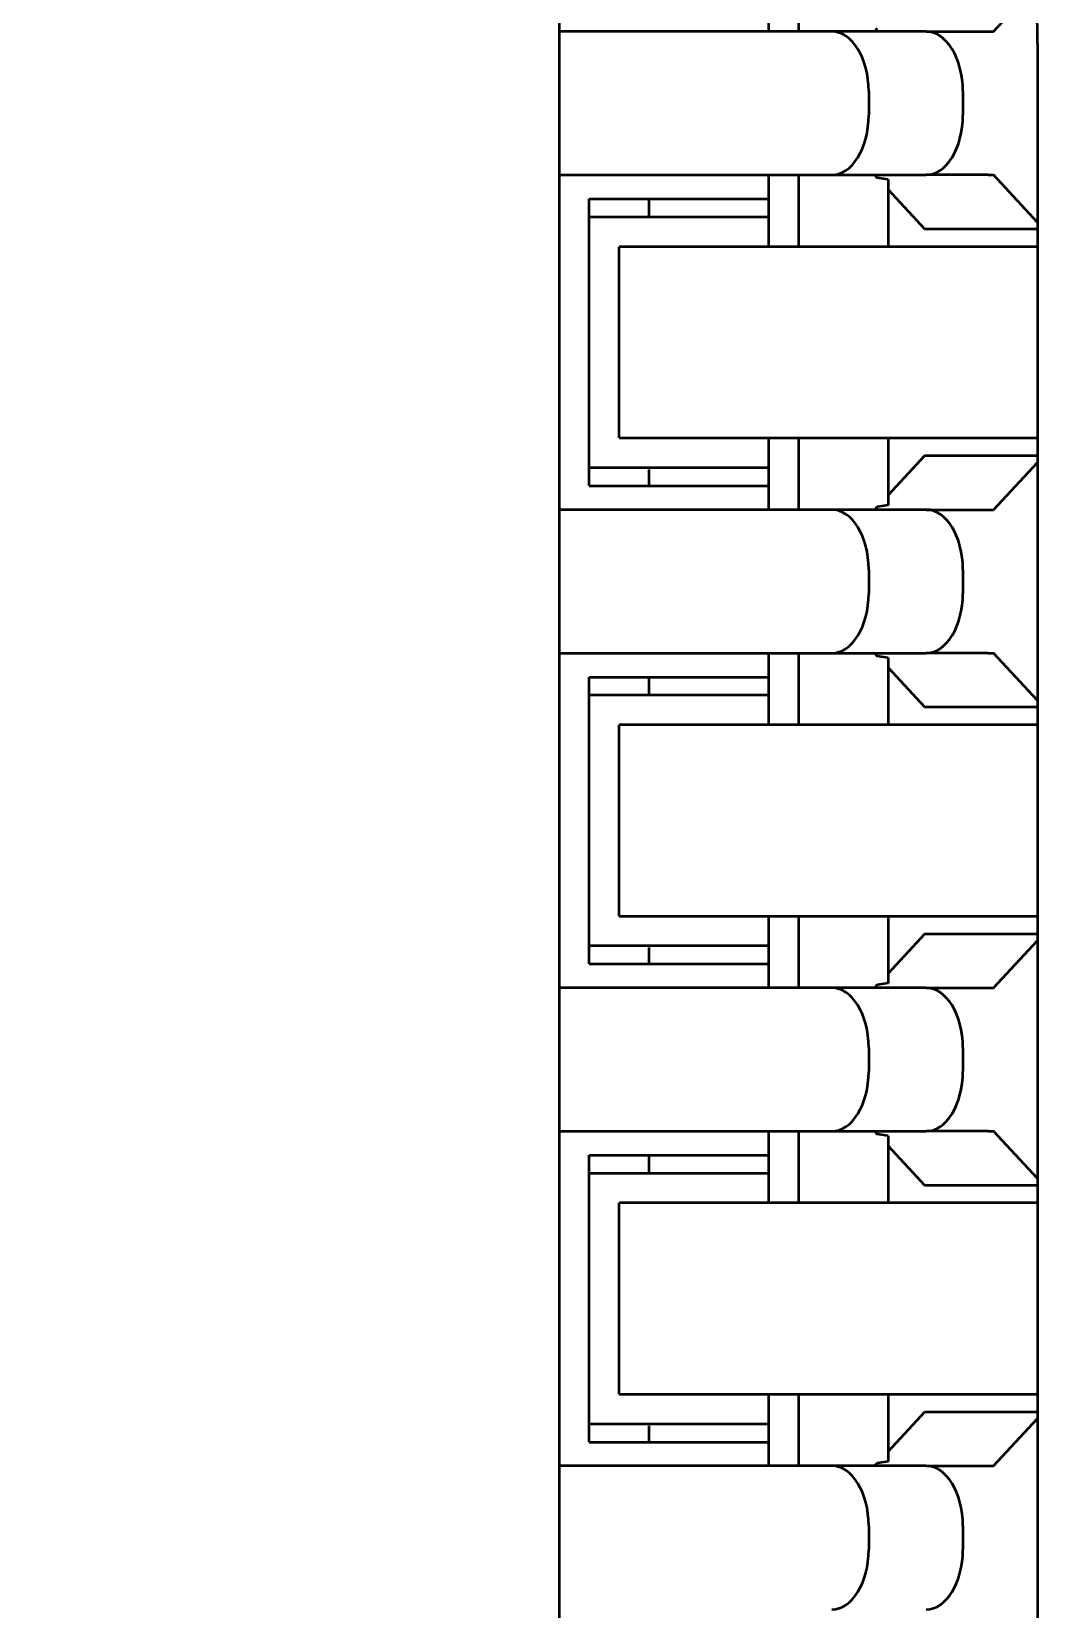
# Model space of a CAD drawing. Header units: millimetres. Extents: x 3100 to 5091, y 868 to 1900.
# Drawn here: x 3348.657 to 3350.34, y 1454.776 to 1457.416 of the extents above; entities that cross this region are included whole.
import ezdxf

# ---------------------------------------------------------------- set-up
doc = ezdxf.new("R2010")
doc.units = ezdxf.units.MM
doc.header["$LTSCALE"] = 1.8
doc.layers.add('외형선(ISO)', color=7, linetype='Continuous', lineweight=50)

msp = doc.modelspace()

# ---------------------------------------------------------------- linework, layer by layer
at = {"layer": '외형선(ISO)'}
for p, q in [((3349.5401, 1460.1094), (3349.5401, 1419.6835)), ((3349.8901, 1457.5365), (3349.8901, 1457.4165)), ((3349.9401, 1457.5365), (3349.9401, 1457.4165)), ((3350.2665, 1457.4165), (3350.3392, 1457.4947)), ((3349.9962, 1457.4165), (3349.5401, 1457.4165)), ((3350.1538, 1457.4165), (3349.9962, 1457.4165)), ((3350.0721, 1457.4213), (3350.0676, 1457.4165)), ((3350.1538, 1457.4165), (3350.2575, 1457.4165)), ((3350.2575, 1457.4165), (3350.2665, 1457.4165)), ((3350.3401, 1457.3965), (3350.3401, 1422.3965)), ((3350.0578, 1457.3165), (3350.0578, 1457.2765)), ((3350.2154, 1457.3165), (3350.2154, 1457.2765)), ((3349.5401, 1457.1765), (3349.9962, 1457.1765)), ((3349.8901, 1457.1765), (3349.8901, 1457.0565)), ((3349.9401, 1457.1765), (3349.9401, 1457.0565)), ((3349.9962, 1457.1765), (3350.1538, 1457.1765)), ((3350.0676, 1457.1765), (3350.0721, 1457.1716)), ((3350.2575, 1457.1765), (3350.1538, 1457.1765)), ((3350.2575, 1457.1765), (3350.2665, 1457.1765)), ((3350.3401, 1457.0972), (3350.2665, 1457.1765)), ((3350.0901, 1457.1687), (3350.0721, 1457.1716)), ((3350.0901, 1457.1687), (3350.0901, 1457.0565)), ((3350.0901, 1457.1522), (3350.1512, 1457.0865)), ((3349.5901, 1456.6565), (3349.5901, 1457.1365)), ((3349.5901, 1457.1365), (3349.8901, 1457.1365)), ((3349.6901, 1457.1365), (3349.6901, 1457.1065)), ((3349.5901, 1457.1065), (3349.8901, 1457.1065)), ((3350.1512, 1457.0865), (3350.3401, 1457.0865)), ((3350.3401, 1457.0565), (3349.6401, 1457.0565)), ((3349.6401, 1456.7365), (3349.6401, 1457.0565)), ((3349.6401, 1456.7365), (3350.3401, 1456.7365)), ((3349.8901, 1456.7365), (3349.8901, 1456.6165)), ((3349.9401, 1456.7365), (3349.9401, 1456.6165)), ((3350.0901, 1456.7365), (3350.0901, 1456.6242)), ((3350.1512, 1456.7065), (3350.0901, 1456.6407)), ((3350.3401, 1456.7065), (3350.1512, 1456.7065)), ((3349.8901, 1456.6865), (3349.5901, 1456.6865)), ((3349.6901, 1456.6838), (3349.6901, 1456.6565)), ((3350.2665, 1456.6165), (3350.3401, 1456.6957)), ((3349.5901, 1456.6565), (3349.8901, 1456.6565)), ((3350.0721, 1456.6213), (3350.0676, 1456.6165)), ((3350.0901, 1456.6242), (3350.0721, 1456.6213)), ((3349.9962, 1456.6165), (3349.5401, 1456.6165)), ((3350.1538, 1456.6165), (3349.9962, 1456.6165)), ((3350.1538, 1456.6165), (3350.2575, 1456.6165)), ((3350.2575, 1456.6165), (3350.2665, 1456.6165)), ((3350.0578, 1456.5165), (3350.0578, 1456.4765)), ((3350.2154, 1456.5165), (3350.2154, 1456.4765)), ((3349.5401, 1456.3765), (3349.9962, 1456.3765)), ((3349.8901, 1456.3765), (3349.8901, 1456.2565)), ((3349.9401, 1456.3765), (3349.9401, 1456.2565)), ((3349.9962, 1456.3765), (3350.1538, 1456.3765)), ((3350.0676, 1456.3765), (3350.0721, 1456.3716)), ((3350.0901, 1456.3687), (3350.0721, 1456.3716)), ((3350.0901, 1456.3687), (3350.0901, 1456.2565)), ((3350.2575, 1456.3765), (3350.1538, 1456.3765)), ((3350.2575, 1456.3765), (3350.2665, 1456.3765)), ((3350.3401, 1456.2972), (3350.2665, 1456.3765)), ((3349.5901, 1455.8565), (3349.5901, 1456.3365)), ((3349.5901, 1456.3365), (3349.8901, 1456.3365)), ((3349.6901, 1456.3365), (3349.6901, 1456.3065)), ((3350.0901, 1456.3522), (3350.1512, 1456.2865)), ((3349.5901, 1456.3065), (3349.8901, 1456.3065)), ((3350.1512, 1456.2865), (3350.3401, 1456.2865)), ((3350.3401, 1456.2565), (3349.6401, 1456.2565)), ((3349.6401, 1455.9365), (3349.6401, 1456.2565)), ((3349.6401, 1455.9365), (3350.3401, 1455.9365)), ((3349.8901, 1455.9365), (3349.8901, 1455.8165)), ((3349.9401, 1455.9365), (3349.9401, 1455.8165)), ((3350.0901, 1455.9365), (3350.0901, 1455.8242)), ((3349.8901, 1455.8865), (3349.5901, 1455.8865)), ((3349.6901, 1455.8838), (3349.6901, 1455.8565)), ((3350.1512, 1455.9065), (3350.0901, 1455.8407)), ((3350.3401, 1455.9065), (3350.1512, 1455.9065)), ((3350.2665, 1455.8165), (3350.3401, 1455.8957)), ((3349.5901, 1455.8565), (3349.8901, 1455.8565)), ((3349.9962, 1455.8165), (3349.5401, 1455.8165)), ((3350.1538, 1455.8165), (3349.9962, 1455.8165)), ((3350.0721, 1455.8213), (3350.0676, 1455.8165)), ((3350.0901, 1455.8242), (3350.0721, 1455.8213)), ((3350.1538, 1455.8165), (3350.2575, 1455.8165)), ((3350.2575, 1455.8165), (3350.2665, 1455.8165)), ((3350.0578, 1455.7165), (3350.0578, 1455.6765)), ((3350.2154, 1455.7165), (3350.2154, 1455.6765)), ((3349.5401, 1455.5765), (3349.9962, 1455.5765)), ((3349.8901, 1455.5765), (3349.8901, 1455.4565)), ((3349.9401, 1455.5765), (3349.9401, 1455.4565)), ((3349.9962, 1455.5765), (3350.1538, 1455.5765)), ((3350.0676, 1455.5765), (3350.0721, 1455.5716)), ((3350.0901, 1455.5687), (3350.0721, 1455.5716)), ((3350.0901, 1455.5687), (3350.0901, 1455.4565)), ((3350.2575, 1455.5765), (3350.1538, 1455.5765)), ((3350.2575, 1455.5765), (3350.2665, 1455.5765)), ((3350.3401, 1455.4972), (3350.2665, 1455.5765)), ((3350.0901, 1455.5522), (3350.1512, 1455.4865)), ((3349.5901, 1455.5365), (3349.8901, 1455.5365)), ((3349.5901, 1455.0565), (3349.5901, 1455.5365)), ((3349.6901, 1455.5365), (3349.6901, 1455.5065)), ((3349.5901, 1455.5065), (3349.8901, 1455.5065)), ((3350.1512, 1455.4865), (3350.3401, 1455.4865)), ((3350.3401, 1455.4565), (3349.6401, 1455.4565)), ((3349.6401, 1455.1365), (3349.6401, 1455.4565)), ((3349.6401, 1455.1365), (3350.3401, 1455.1365)), ((3349.8901, 1455.1365), (3349.8901, 1455.0165)), ((3349.9401, 1455.1365), (3349.9401, 1455.0165)), ((3350.0901, 1455.1365), (3350.0901, 1455.0242)), ((3350.1512, 1455.1065), (3350.0901, 1455.0407)), ((3350.3401, 1455.1065), (3350.1512, 1455.1065)), ((3350.2665, 1455.0165), (3350.3401, 1455.0957)), ((3349.8901, 1455.0865), (3349.5901, 1455.0865)), ((3349.6901, 1455.0838), (3349.6901, 1455.0565)), ((3349.5901, 1455.0565), (3349.8901, 1455.0565)), ((3349.9962, 1455.0165), (3349.5401, 1455.0165)), ((3350.1538, 1455.0165), (3349.9962, 1455.0165)), ((3350.0721, 1455.0213), (3350.0676, 1455.0165)), ((3350.0901, 1455.0242), (3350.0721, 1455.0213)), ((3350.1538, 1455.0165), (3350.2575, 1455.0165)), ((3350.2575, 1455.0165), (3350.2665, 1455.0165)), ((3350.0578, 1454.9165), (3350.0578, 1454.8765)), ((3350.2154, 1454.9165), (3350.2154, 1454.8765))]:
    msp.add_line(p, q, dxfattribs=at)
msp.add_arc((3345.3401, 1457.3965), 5, 0, 180, dxfattribs=at)
for centre, major_axis, start_param, end_param in [((3349.9962, 1457.3165), (0, 0.1), 4.712389, 6.283185), ((3350.1538, 1457.3165), (0, 0.1), 4.712389, 6.283185), ((3349.9962, 1457.2765), (0, -0.1), 0, 1.570796), ((3350.1538, 1457.2765), (0, -0.1), 0, 1.570796), ((3349.9962, 1456.5165), (0, 0.1), 4.712389, 6.283185), ((3350.1538, 1456.5165), (0, 0.1), 4.712389, 6.283185), ((3349.9962, 1456.4765), (0, -0.1), 0, 1.570796), ((3350.1538, 1456.4765), (0, -0.1), 0, 1.570796), ((3349.9962, 1455.7165), (0, 0.1), 4.712389, 6.283185), ((3350.1538, 1455.7165), (0, 0.1), 4.712389, 6.283185), ((3349.9962, 1455.6765), (0, -0.1), 0, 1.570796), ((3350.1538, 1455.6765), (0, -0.1), 0, 1.570796), ((3349.9962, 1454.9165), (0, 0.1), 4.712389, 6.283185), ((3350.1538, 1454.9165), (0, 0.1), 4.712389, 6.283185), ((3349.9962, 1454.8765), (0, -0.1), 0, 1.570796), ((3350.1538, 1454.8765), (0, -0.1), 0, 1.570796)]:
    msp.add_ellipse(centre, major_axis=major_axis, ratio=0.615661, start_param=start_param, end_param=end_param, dxfattribs=at)

doc.saveas('drawing.dxf')
